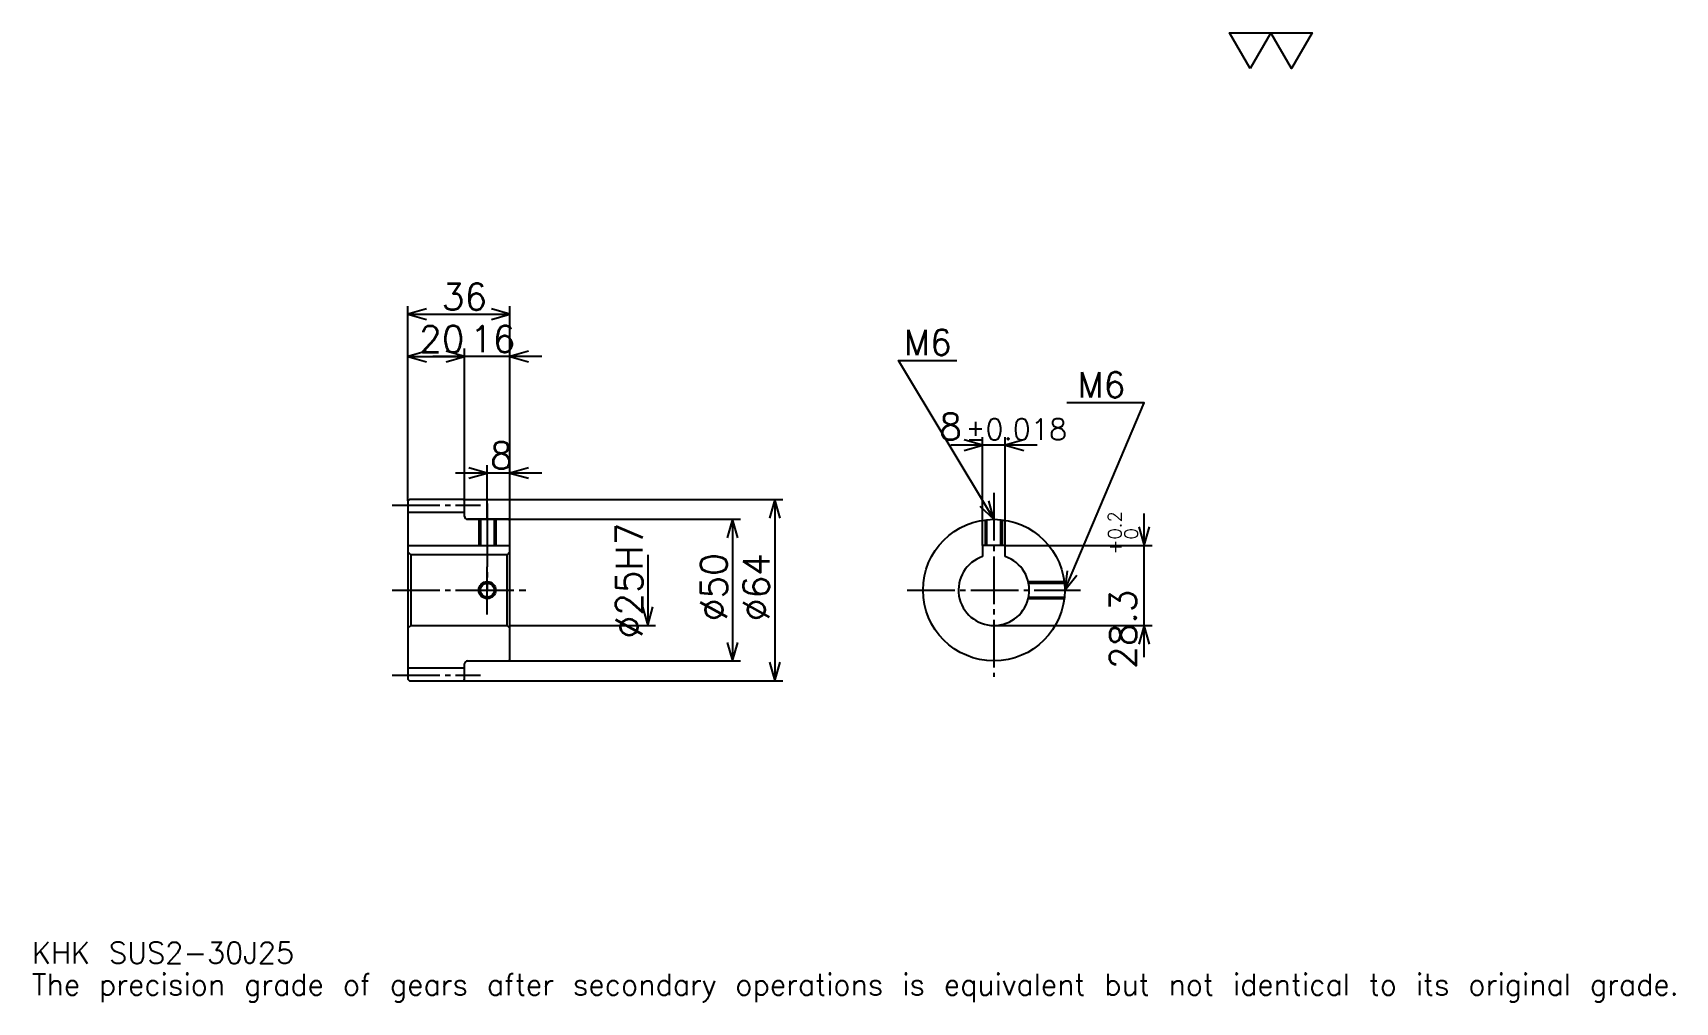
# Model space of a CAD drawing. Extents: x 19 to 599, y 7 to 349.
import ezdxf

# ---------------------------------------------------------------- set-up
doc = ezdxf.new("R2010")
doc.units = 0
doc.linetypes.add('DASHDOT', pattern=[22.434782, 16.826087, -1.869565, 1.869565, -1.869565])
doc.layers.get('0').update_dxf_attribs({"linetype": 'CONTINUOUS'})
doc.layers.add('DASHDOT', color=6, linetype='DASHDOT')
doc.styles.add('KANJI', font='TXT', dxfattribs={"bigfont": 'BIGFONT'})

msp = doc.modelspace()

# ---------------------------------------------------------------- linework, layer by layer
at = {"color": 5}
for p, q in [((151.434784, 184.369568), (151.434784, 252.608704)), ((151.434784, 249.804352), (187.434784, 249.804352)), ((187.434784, 184.369568), (187.434784, 252.608704)), ((151.434784, 234.847824), (171.434784, 234.847824)), ((198.652176, 234.847824), (160.217392, 234.847824)), ((171.434784, 184.369568), (171.434784, 237.652161)), ((373.478271, 203.543488), (343.043457, 203.543488)), ((354.260864, 168.169571), (354.260864, 206.347824)), ((362.260864, 168.169571), (362.260864, 206.347824)), ((198.652176, 193.717392), (168.217392, 193.717392)), ((179.434784, 184.369568), (179.434784, 196.521744)), ((151.434784, 183.869568), (151.434784, 184.369568)), ((170.934784, 184.369568), (187.434784, 184.369568)), ((171.434784, 183.869568), (171.434784, 184.369568)), ((179.434784, 177.369568), (179.434784, 184.369568)), ((179.434784, 177.369568), (179.434784, 184.369568)), ((187.434784, 184.369568), (283.717407, 184.369568)), ((187.434784, 176.869568), (187.434784, 184.369568)), ((280.913055, 184.369568), (280.913055, 120.369568)), ((172.434784, 177.369568), (187.434784, 177.369568)), ((187.434784, 177.369568), (268.760864, 177.369568)), ((265.956512, 177.369568), (265.956512, 127.369568)), ((411.304352, 128.652176), (411.304352, 179.386963)), ((362.260864, 168.169571), (414.108704, 168.169571)), ((236.043488, 164.869568), (236.043488, 139.869568)), ((187.434784, 139.869568), (238.847824, 139.869568)), ((358.260864, 139.869568), (414.108704, 139.869568)), ((172.434784, 127.369568), (187.434784, 127.369568)), ((187.434784, 127.369568), (268.760864, 127.369568)), ((170.934784, 120.369568), (187.434784, 120.369568)), ((187.434784, 120.369568), (283.717407, 120.369568))]:
    msp.add_line(p, q, dxfattribs=at)
at = {"color": 4}
for p, q in [((151.434784, 179.869568), (171.434784, 179.869568)), ((151.434784, 168.169571), (187.434784, 168.169571)), ((152.434784, 164.869568), (152.434784, 139.869568)), ((186.434784, 164.869568), (187.434784, 165.869568)), ((186.434784, 139.869568), (187.434784, 138.869568)), ((151.434784, 124.869568), (171.434784, 124.869568))]:
    msp.add_line(p, q, dxfattribs=at)
at = {"color": 7}
msp.add_lwpolyline([(448.695648, 336.521729), (441.404358, 349.160004), (470.56955, 349.160004), (463.278259, 336.521729), (455.986938, 349.160004), (448.695648, 336.521729)], dxfattribs=at)
at = {"color": 5}
for points in [[(157.978256, 251.67392), (151.434784, 249.804352), (157.978256, 247.934784)], [(180.891312, 247.934784), (187.434784, 249.804352), (180.891312, 251.67392)], [(157.978256, 236.717392), (151.434784, 234.847824), (157.978256, 232.978256)], [(164.891312, 232.978256), (171.434784, 234.847824), (164.891312, 236.717392)], [(164.891312, 232.978256), (171.434784, 234.847824), (164.891312, 236.717392)], [(193.978271, 236.717392), (187.434784, 234.847824), (193.978271, 232.978256)], [(358.260864, 177.369568), (324.608704, 233.456528), (345.17392, 233.456528)], [(383.260864, 152.369568), (411.304352, 218.5), (384.008698, 218.5)], [(347.717407, 201.67392), (354.260864, 203.543488), (347.717407, 205.41304)], [(368.804321, 205.41304), (362.260864, 203.543488), (368.804321, 201.67392)], [(172.891312, 191.847824), (179.434784, 193.717392), (172.891312, 195.58696)], [(193.978271, 195.58696), (187.434784, 193.717392), (193.978271, 191.847824)], [(282.782623, 177.826096), (280.913055, 184.369568), (279.043488, 177.826096)], [(353.291138, 182.018677), (358.260864, 177.369568), (356.497406, 183.942444)], [(267.82608, 170.826096), (265.956512, 177.369568), (264.086945, 170.826096)], [(409.434784, 174.713043), (411.304352, 168.169571), (413.17392, 174.713043)], [(384.094299, 159.123657), (383.260864, 152.369568), (387.536682, 157.663864)], [(234.17392, 146.41304), (236.043488, 139.869568), (237.913055, 146.41304)], [(413.17392, 133.326096), (411.304352, 139.869568), (409.434784, 133.326096)], [(264.086945, 133.91304), (265.956512, 127.369568), (267.82608, 133.91304)], [(279.043488, 126.913048), (280.913055, 120.369568), (282.782623, 126.913048)]]:
    msp.add_lwpolyline(points, dxfattribs=at)
at = {"color": 4}
for points in [[(171.434784, 178.369568), (171.434784, 183.869568), (170.934784, 184.369568), (151.934784, 184.369568), (151.434784, 183.869568), (151.434784, 138.869568)], [(172.434784, 127.369568), (186.934784, 127.369568), (187.434784, 127.869568), (187.434784, 176.869568), (186.934784, 177.369568), (172.434784, 177.369568)], [(176.434784, 177.369568), (176.434784, 168.169571)], [(176.974792, 177.369568), (176.974792, 168.169571)], [(181.894775, 177.369568), (181.894775, 168.169571)], [(182.434784, 177.369568), (182.434784, 168.169571)], [(355.260864, 168.169571), (355.260864, 177.188919)], [(355.800842, 168.169571), (355.800842, 177.248245)], [(360.720886, 168.169571), (360.720886, 177.248245)], [(361.260864, 168.169571), (361.260864, 177.188919)], [(362.260864, 164.21228), (362.260864, 168.169571), (354.260864, 168.169571), (354.260864, 164.21228)], [(151.434784, 138.869568), (152.434784, 139.869568), (186.434784, 139.869568), (186.434784, 164.869568), (152.434784, 164.869568), (151.434784, 165.869568)], [(370.395508, 155.369568), (383.0802, 155.369568)], [(370.516418, 154.829575), (383.139526, 154.829575)], [(370.395508, 149.369568), (383.0802, 149.369568)], [(370.516418, 149.909561), (383.139526, 149.909561)], [(151.434784, 138.869568), (151.434784, 120.869568), (151.934784, 120.369568), (170.934784, 120.369568), (171.434784, 120.869568), (171.434784, 126.369568)]]:
    msp.add_lwpolyline(points, dxfattribs=at)
for centre, radius in [((358.260864, 152.369568), 25), ((179.434784, 152.369568), 2.46)]:
    msp.add_circle(centre, radius, dxfattribs=at)
at = {"color": 7}
msp.add_circle((179.434784, 152.369568), 3, dxfattribs=at)
at = {"color": 4}
for centre, radius, start, end in [((172.434784, 178.369568), 1, 180, 270), ((358.260864, 152.369568), 12.5, 108.662925185, 71.337074815), ((172.434784, 126.369568), 1, 90, 180)]:
    msp.add_arc(centre, radius, start, end, dxfattribs=at)
at = {"layer": 'DASHDOT', "color": 7}
for p, q in [((358.260864, 186.717392), (358.260864, 121.760872)), ((145.826096, 182.369568), (177.043488, 182.369568)), ((179.434784, 177.369568), (179.434784, 152.369568)), ((145.826096, 152.369568), (193.043488, 152.369568)), ((327.652161, 152.369568), (388.869568, 152.369568)), ((145.826096, 122.369568), (177.043488, 122.369568))]:
    msp.add_line(p, q, dxfattribs=at)
for points in [[(179.434784, 182.978271), (179.434784, 162.560867)], [(179.434784, 143.760864), (179.434784, 160.978271)], [(170.82608, 152.369568), (188.043488, 152.369568)]]:
    msp.add_lwpolyline(points, dxfattribs=at)

# ---------------------------------------------------------------- texts
at = {"color": 7, "style": 'KANJI'}
for s, height, p in [('36', 9.347826, (163.358704, 251.300003)), ('20', 9.347826, (155.358704, 236.343475)), ('16', 9.347826, (173.358704, 236.343475)), ('M6', 8.973913, (326.478271, 235.32608)), ('M6', 8.973913, (387.747833, 220.369568)), ('8', 9.347826, (338.965088, 205.41304)), ('%%p0.018', 7.478261, (348.218292, 205.41304)), ('8', 9.347826, (180.396744, 195.213043)), ('KHK SUS2-30J25', 7.478261, (18.695652, 20.565218)), ('The precision grade of gears after secondary operations is equivalent but not identical to its original grade.', 7.478261, (18.695652, 9.347826))]:
    msp.add_text(s, height=height, dxfattribs=at).set_placement(p)
for s, height, p in [('%%c25H7', 9.347826, (234.17392, 135.309784)), ('0.2', 4.673913, (403.265228, 170.231445)), ('+', 4.673913, (403.265228, 164.996658)), ('0', 4.673913, (409.060883, 170.231445)), ('%%c50', 9.347826, (264.086945, 141.385864)), ('%%c64', 9.347826, (279.043488, 141.385864)), ('28.3', 9.347826, (408.5, 124.535568))]:
    msp.add_text(s, height=height, rotation=90, dxfattribs=at).set_placement(p)

doc.saveas('drawing.dxf')
